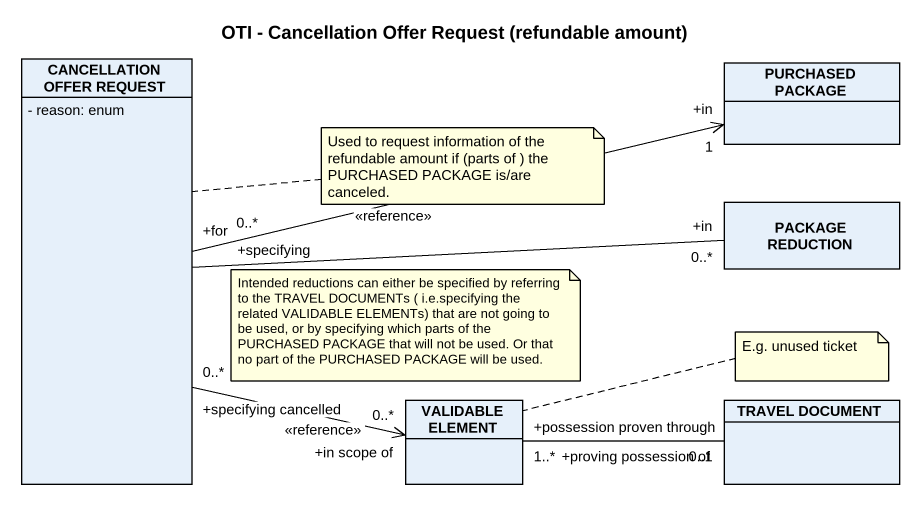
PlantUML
@startuml
title OTI - Cancellation Offer Request (refundable amount)
hide circle
hide empty members
skinparam classAttributeIconSize 0
class "CANCELLATION OFFER REQUEST" as CANCELLATION_OFFER_REQUEST {
  - reason: enum
}
class "PURCHASED PACKAGE" as PURCHASED_PACKAGE
class "PACKAGE REDUCTION" as PACKAGE_REDUCTION
class "VALIDABLE ELEMENT" as VALIDABLE_ELEMENT
class "TRAVEL DOCUMENT" as TRAVEL_DOCUMENT
CANCELLATION_OFFER_REQUEST "+for\n0..*" -right-> "+in\n1" PURCHASED_PACKAGE : <<reference>>
CANCELLATION_OFFER_REQUEST "+specifying" -right- "+in\n0..*" PACKAGE_REDUCTION
VALIDABLE_ELEMENT "+in scope of\n0..*" <-left- "+specifying cancelled\n0..*" CANCELLATION_OFFER_REQUEST : <<reference>>
VALIDABLE_ELEMENT "+possession proven through\n1..*" -right- "+proving possession of\n0..1" TRAVEL_DOCUMENT
note right of CANCELLATION_OFFER_REQUEST : Used to request information of the refundable amount if (parts of ) the PURCHASED PACKAGE is/are canceled.
note as N2
  Intended reductions can either be specified by referring to the TRAVEL DOCUMENTs ( i.e.specifying the related VALIDABLE ELEMENTs) that are not going to be used, or by specifying which parts of the PURCHASED PACKAGE that will not be used. Or that no part of the PURCHASED PACKAGE will be used.
end note
note right of VALIDABLE_ELEMENT : E.g. unused ticket
@enduml
